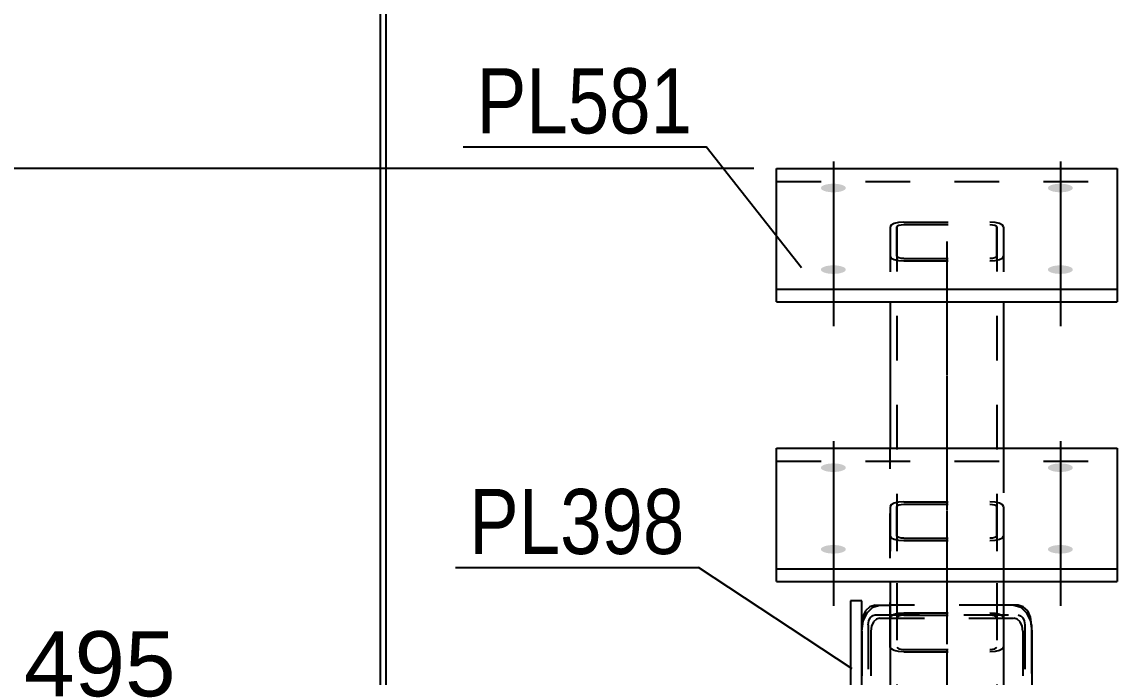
# Model space of a CAD drawing. Header units: millimetres. Extents: x -178 to 663, y -245 to 349.
# Drawn here: x -40.79 to 7.45, y 253.61 to 282.46 of the extents above; entities that cross this region are included whole.
import ezdxf

# ---------------------------------------------------------------- set-up
doc = ezdxf.new("R2010")
doc.units = ezdxf.units.MM
doc.linetypes.add('DXK_LINE_DOT2', pattern=[3.9198, 1.9599, -1.9599])
doc.linetypes.add('DXK_LINE_DOT3', pattern=[5.9187, 2.979, -0.9799, 0.9799, -0.9799])
doc.styles.add('Arial', font='ARIAL.TTF', dxfattribs={"height": 0.2})
doc.styles.add('Arial Narrow', font='ARIALN.TTF', dxfattribs={"height": 0.2})

# ---------------------------------------------------------------- blocks, each defined once
blk = doc.blocks.new('Part-339278997-15364 - 3389')
at = {"color": 7, "linetype": 'DXK_LINE_DOT2'}
for p, q in [((-2.371, 273.579), (-2.501, 273.513)), ((-2.176, 273.624), (-2.371, 273.579)), ((-1.947, 273.639), (-2.176, 273.624)), ((-1.947, 273.639), (1.853, 273.639)), ((2.083, 273.624), (1.853, 273.639)), ((2.278, 273.579), (2.083, 273.624)), ((2.408, 273.513), (2.278, 273.579)), ((-2.501, 273.513), (-2.547, 273.434)), ((-2.547, 273.434), (-2.547, 270.132)), ((-2.547, 273.411), (-2.547, 270.132)), ((-2.247, 273.434), (-2.224, 273.474)), ((-2.247, 272.137), (-2.247, 273.434)), ((-2.247, 273.434), (-2.247, 254.935)), ((-2.224, 273.474), (-2.159, 273.507)), ((-2.159, 273.507), (-2.061, 273.529)), ((-2.061, 273.529), (-1.947, 273.537)), ((-1.947, 273.537), (1.853, 273.537)), ((1.853, 273.537), (1.968, 273.529)), ((1.968, 273.529), (2.066, 273.507)), ((2.066, 273.507), (2.131, 273.474)), ((2.131, 273.474), (2.153, 273.434)), ((2.153, 272.137), (2.153, 273.434)), ((2.153, 273.434), (2.153, 254.935)), ((2.453, 273.434), (2.408, 273.513)), ((2.453, 273.434), (2.453, 270.132)), ((2.453, 273.411), (2.453, 270.132)), ((-2.547, 272.137), (-2.501, 272.059)), ((-2.224, 272.098), (-2.247, 272.137)), ((2.153, 272.137), (2.131, 272.098)), ((2.408, 272.059), (2.453, 272.137)), ((-2.501, 272.059), (-2.371, 271.992)), ((-2.371, 271.992), (-2.176, 271.948)), ((-2.159, 272.065), (-2.224, 272.098)), ((-2.176, 271.948), (-1.947, 271.932)), ((-2.061, 272.043), (-2.159, 272.065)), ((-1.947, 272.035), (-2.061, 272.043)), ((-1.947, 272.035), (1.853, 272.035)), ((-1.947, 271.932), (1.853, 271.932)), ((1.968, 272.043), (1.853, 272.035)), ((1.853, 271.932), (2.083, 271.948)), ((2.066, 272.065), (1.968, 272.043)), ((2.131, 272.098), (2.066, 272.065)), ((2.083, 271.948), (2.278, 271.992)), ((2.278, 271.992), (2.408, 272.059)), ((-2.547, 254.935), (-2.547, 263.686)), ((2.453, 263.686), (2.453, 254.935)), ((-2.547, 256.233), (-2.501, 256.311)), ((-2.501, 256.311), (-2.371, 256.377)), ((-2.371, 256.377), (-2.176, 256.422)), ((-2.224, 256.272), (-2.247, 256.233)), ((-2.159, 256.305), (-2.224, 256.272)), ((-2.176, 256.422), (-1.947, 256.437)), ((-2.061, 256.327), (-2.159, 256.305)), ((-1.947, 256.335), (-2.061, 256.327)), ((-1.947, 256.437), (1.853, 256.437)), ((-1.947, 256.335), (1.853, 256.335)), ((1.853, 256.437), (2.083, 256.422)), ((1.968, 256.327), (1.853, 256.335)), ((2.066, 256.305), (1.968, 256.327)), ((2.131, 256.272), (2.066, 256.305)), ((2.083, 256.422), (2.278, 256.377)), ((2.153, 256.233), (2.131, 256.272)), ((2.278, 256.377), (2.408, 256.311)), ((2.408, 256.311), (2.453, 256.233)), ((-2.501, 254.857), (-2.547, 254.935)), ((-2.371, 254.791), (-2.501, 254.857)), ((-2.176, 254.746), (-2.371, 254.791)), ((-2.247, 254.935), (-2.224, 254.896)), ((-2.224, 254.896), (-2.159, 254.863)), ((-1.947, 254.731), (-2.176, 254.746)), ((-2.159, 254.863), (-2.061, 254.841)), ((-2.061, 254.841), (-1.947, 254.833)), ((-1.947, 254.833), (1.853, 254.833)), ((1.853, 254.833), (1.968, 254.841)), ((2.083, 254.746), (1.853, 254.731)), ((1.968, 254.841), (2.066, 254.863)), ((2.066, 254.863), (2.131, 254.896)), ((2.278, 254.791), (2.083, 254.746)), ((2.131, 254.896), (2.153, 254.935)), ((2.408, 254.857), (2.278, 254.791)), ((2.453, 254.935), (2.408, 254.857)), ((-1.947, 254.731), (1.853, 254.731))]:
    blk.add_line(p, q, dxfattribs=at)
at = {"color": 7, "linetype": 'DXK_LINE_DOT3'}
blk.add_line((-0.047, 272.786), (-0.047, 255.584), dxfattribs=at)
at = {"color": 2, "linetype": 'Continuous'}
for p, q in [((-2.547, 270.132), (-2.547, 263.686)), ((2.453, 270.132), (2.453, 263.686))]:
    blk.add_line(p, q, dxfattribs=at)
blk = doc.blocks.new('Part-339278997-3468 - 3389')
at = {"color": 2, "linetype": 'Continuous'}
for p, q in [((-3.562, 256.442), (-3.303, 256.69)), ((-3.303, 256.69), (-2.997, 256.777)), ((-2.997, 256.777), (-2.547, 256.777)), ((2.903, 256.777), (2.453, 256.777)), ((2.903, 256.777), (3.21, 256.69)), ((3.21, 256.69), (3.469, 256.442)), ((-3.736, 256.072), (-3.562, 256.442)), ((3.469, 256.442), (3.643, 256.072)), ((-3.797, 255.635), (-3.736, 256.072)), ((3.643, 256.072), (3.703, 255.635)), ((3.703, 255.635), (3.703, 244.902)), ((-3.797, 251.871), (-3.797, 244.902))]:
    blk.add_line(p, q, dxfattribs=at)
at = {"color": 7, "linetype": 'DXK_LINE_DOT2'}
for p, q in [((2.453, 256.777), (-2.547, 256.777)), ((-2.997, 256.206), (-3.15, 256.162)), ((-2.997, 256.206), (2.903, 256.206)), ((3.056, 256.162), (2.903, 256.206)), ((-3.366, 255.853), (-3.397, 255.635)), ((-3.279, 256.039), (-3.366, 255.853)), ((-3.15, 256.162), (-3.279, 256.039)), ((3.186, 256.039), (3.056, 256.162)), ((3.273, 255.853), (3.186, 256.039)), ((3.303, 255.635), (3.273, 255.853)), ((-3.797, 255.635), (-3.797, 251.871)), ((-3.397, 255.635), (-3.397, 220.525)), ((3.303, 255.635), (3.303, 220.525)), ((-3.736, 246.771), (-3.797, 247.209)), ((-3.397, 247.209), (-3.366, 246.99)), ((3.273, 246.99), (3.303, 247.209)), ((3.703, 247.209), (3.643, 246.771)), ((-3.562, 246.401), (-3.736, 246.771)), ((-3.366, 246.99), (-3.279, 246.805)), ((-3.279, 246.805), (-3.15, 246.681)), ((-3.15, 246.681), (-2.997, 246.637)), ((-2.997, 246.637), (2.903, 246.637)), ((2.903, 246.637), (3.056, 246.681)), ((3.056, 246.681), (3.186, 246.805)), ((3.186, 246.805), (3.273, 246.99)), ((3.643, 246.771), (3.469, 246.401)), ((-3.303, 246.153), (-3.562, 246.401)), ((-2.997, 246.066), (-3.303, 246.153)), ((-2.997, 246.066), (2.903, 246.066)), ((3.21, 246.153), (2.903, 246.066)), ((3.469, 246.401), (3.21, 246.153)), ((-3.797, 244.902), (-3.797, 220.525)), ((3.703, 244.902), (3.703, 220.525)), ((-2.997, 227.655), (-3.303, 227.59)), ((-2.997, 227.655), (2.903, 227.655)), ((3.21, 227.59), (2.903, 227.655)), ((-3.736, 227.129), (-3.797, 226.803)), ((-3.397, 226.803), (-3.366, 226.966)), ((-3.15, 227.197), (-2.997, 227.229)), ((-2.997, 227.229), (2.903, 227.229)), ((2.903, 227.229), (3.056, 227.197)), ((3.273, 226.966), (3.303, 226.803)), ((3.703, 226.803), (3.643, 227.129)), ((-3.797, 220.525), (-3.736, 220.199)), ((-3.366, 220.362), (-3.397, 220.525)), ((3.303, 220.525), (3.273, 220.362)), ((3.643, 220.199), (3.703, 220.525)), ((-2.997, 220.099), (-3.15, 220.131)), ((-2.997, 220.099), (2.903, 220.099)), ((3.056, 220.131), (2.903, 220.099)), ((-3.303, 219.738), (-2.997, 219.673)), ((-2.997, 219.673), (2.903, 219.673)), ((2.903, 219.673), (3.21, 219.738))]:
    blk.add_line(p, q, dxfattribs=at)
at = {"color": 7, "linetype": 'DXK_LINE_DOT3'}
blk.add_line((-0.047, 254.842), (-0.047, 220.244), dxfattribs=at)
at = {"color": 7, "linetype": 'DXK_LINE_DOT2'}
for centre, radius, start, end in [((-2.962, 226.836), 0.827, 114.3199, 159.2416), ((2.869, 226.836), 0.827, 20.7584, 65.6801), ((-2.979, 226.82), 0.414, 114.3199, 159.2416), ((2.886, 226.82), 0.414, 20.7584, 65.6801), ((-2.962, 220.492), 0.827, 200.7584, 245.6801), ((-2.979, 220.508), 0.414, 200.7584, 245.6801), ((2.886, 220.508), 0.414, 294.3199, 339.2416), ((2.869, 220.492), 0.827, 294.3199, 339.2416)]:
    blk.add_arc(centre, radius, start, end, dxfattribs=at)
blk = doc.blocks.new('Bolt-339278997-15369 - 3389')
at = {"linetype": 'Continuous'}
for points in [[(4.954, 262.643), (4.84, 262.647), (4.731, 262.659), (4.631, 262.679), (4.546, 262.705), (4.478, 262.737), (4.431, 262.773), (4.407, 262.811), (4.407, 262.851), (4.431, 262.889), (4.478, 262.925), (4.546, 262.957), (4.631, 262.983), (4.731, 263.003), (4.84, 263.015), (4.954, 263.019), (5.069, 263.015), (5.178, 263.003), (5.278, 262.983), (5.363, 262.957), (5.431, 262.925), (5.477, 262.889), (5.501, 262.851), (5.501, 262.811), (5.477, 262.773), (5.431, 262.737), (5.363, 262.705), (5.278, 262.679), (5.178, 262.659), (5.069, 262.647)], [(4.954, 259.051), (4.84, 259.055), (4.731, 259.067), (4.631, 259.086), (4.546, 259.113), (4.478, 259.145), (4.431, 259.181), (4.407, 259.219), (4.407, 259.258), (4.431, 259.297), (4.478, 259.333), (4.546, 259.365), (4.631, 259.391), (4.731, 259.411), (4.84, 259.423), (4.954, 259.427), (5.069, 259.423), (5.178, 259.411), (5.278, 259.391), (5.363, 259.365), (5.431, 259.333), (5.477, 259.297), (5.501, 259.258), (5.501, 259.219), (5.477, 259.181), (5.431, 259.145), (5.363, 259.113), (5.278, 259.086), (5.178, 259.067), (5.069, 259.055)]]:
    blk.add_hatch(color=1, dxfattribs=at).paths.add_polyline_path(points)
at = {"color": 1, "linetype": 'Continuous'}
for p, q in [((4.954, 264.006), (4.954, 260.341)), ((4.954, 260.413), (4.954, 256.749))]:
    blk.add_line(p, q, dxfattribs=at)
blk = doc.blocks.new('Part-339278997-3585 - 3389')
at = {"color": 2, "linetype": 'Continuous'}
for p, q in [((-3.44, 256.712), (-3.635, 256.526)), ((-3.211, 256.777), (-3.44, 256.712)), ((-3.211, 256.777), (-2.547, 256.777)), ((3.089, 256.777), (2.453, 256.777)), ((3.319, 256.712), (3.089, 256.777)), ((3.514, 256.526), (3.319, 256.712)), ((-3.765, 256.248), (-3.797, 256.021)), ((-3.635, 256.526), (-3.765, 256.248)), ((3.644, 256.248), (3.514, 256.526)), ((3.689, 255.92), (3.644, 256.248)), ((3.689, 255.92), (3.689, 255.736))]:
    blk.add_line(p, q, dxfattribs=at)
at = {"color": 7, "linetype": 'DXK_LINE_DOT2'}
for p, q in [((2.453, 256.777), (-2.547, 256.777)), ((-3.488, 256.084), (-3.423, 256.223)), ((-3.423, 256.223), (-3.326, 256.316)), ((-3.326, 256.316), (-3.303, 256.323)), ((-3.303, 256.323), (-3.211, 256.349)), ((-3.211, 256.349), (3.089, 256.349)), ((3.089, 256.349), (3.204, 256.316)), ((3.204, 256.316), (3.21, 256.311)), ((3.21, 256.311), (3.301, 256.223)), ((3.301, 256.223), (3.366, 256.084)), ((-3.797, 256.021), (-3.811, 255.92)), ((-3.811, 255.92), (-3.811, 245.111)), ((-3.511, 255.92), (-3.488, 256.084)), ((-3.511, 255.92), (-3.511, 82.939)), ((3.366, 256.084), (3.389, 255.92)), ((3.389, 255.92), (3.389, 82.939)), ((3.689, 255.736), (3.689, 82.939))]:
    blk.add_line(p, q, dxfattribs=at)
blk = doc.blocks.new('Bolt-339278997-15368 - 3389')
at = {"linetype": 'Continuous'}
for points in [[(-5.046, 262.643), (-5.16, 262.647), (-5.269, 262.659), (-5.369, 262.679), (-5.454, 262.705), (-5.522, 262.737), (-5.569, 262.773), (-5.593, 262.811), (-5.593, 262.851), (-5.569, 262.889), (-5.522, 262.925), (-5.454, 262.957), (-5.369, 262.983), (-5.269, 263.003), (-5.16, 263.015), (-5.046, 263.019), (-4.931, 263.015), (-4.822, 263.003), (-4.722, 262.983), (-4.637, 262.957), (-4.569, 262.925), (-4.523, 262.889), (-4.499, 262.851), (-4.499, 262.811), (-4.523, 262.773), (-4.569, 262.737), (-4.637, 262.705), (-4.722, 262.679), (-4.822, 262.659), (-4.931, 262.647)], [(-5.046, 259.051), (-5.16, 259.055), (-5.269, 259.067), (-5.369, 259.086), (-5.454, 259.113), (-5.522, 259.145), (-5.569, 259.181), (-5.593, 259.219), (-5.593, 259.258), (-5.569, 259.297), (-5.522, 259.333), (-5.454, 259.365), (-5.369, 259.391), (-5.269, 259.411), (-5.16, 259.423), (-5.046, 259.427), (-4.931, 259.423), (-4.822, 259.411), (-4.722, 259.391), (-4.637, 259.365), (-4.569, 259.333), (-4.523, 259.297), (-4.499, 259.258), (-4.499, 259.219), (-4.523, 259.181), (-4.569, 259.145), (-4.637, 259.113), (-4.722, 259.086), (-4.822, 259.067), (-4.931, 259.055)]]:
    blk.add_hatch(color=1, dxfattribs=at).paths.add_polyline_path(points)
at = {"color": 1, "linetype": 'Continuous'}
for p, q in [((-5.046, 264.006), (-5.046, 260.341)), ((-5.046, 260.413), (-5.046, 256.749))]:
    blk.add_line(p, q, dxfattribs=at)
blk = doc.blocks.new('Part-339278997-15362 - 3389')
at = {"color": 7, "linetype": 'DXK_LINE_DOT3'}
blk.add_line((-0.047, 269.872), (-0.047, 233.872), dxfattribs=at)
at = {"color": 7, "linetype": 'DXK_LINE_DOT2'}
for p, q in [((-2.501, 261.2), (-2.547, 261.122)), ((-2.547, 261.122), (-2.547, 257.82)), ((-2.547, 261.122), (-2.547, 257.82)), ((-2.371, 261.266), (-2.501, 261.2)), ((-2.176, 261.311), (-2.371, 261.266)), ((-2.247, 261.122), (-2.224, 261.161)), ((-2.247, 259.824), (-2.247, 261.122)), ((-2.247, 261.122), (-2.247, 242.623)), ((-2.224, 261.161), (-2.159, 261.194)), ((-1.947, 261.326), (-2.176, 261.311)), ((-2.159, 261.194), (-2.061, 261.216)), ((-2.061, 261.216), (-1.947, 261.224)), ((-1.947, 261.326), (1.853, 261.326)), ((-1.947, 261.224), (1.853, 261.224)), ((2.083, 261.311), (1.853, 261.326)), ((1.853, 261.224), (1.968, 261.216)), ((1.968, 261.216), (2.066, 261.194)), ((2.066, 261.194), (2.131, 261.161)), ((2.278, 261.266), (2.083, 261.311)), ((2.131, 261.161), (2.153, 261.122)), ((2.153, 259.824), (2.153, 261.122)), ((2.153, 261.122), (2.153, 242.623)), ((2.408, 261.2), (2.278, 261.266)), ((2.453, 261.122), (2.408, 261.2)), ((2.453, 261.122), (2.453, 257.82)), ((2.453, 261.122), (2.453, 257.82)), ((-2.547, 259.824), (-2.501, 259.746)), ((-2.501, 259.746), (-2.371, 259.68)), ((-2.371, 259.68), (-2.176, 259.635)), ((-2.224, 259.785), (-2.247, 259.824)), ((-2.159, 259.752), (-2.224, 259.785)), ((-2.176, 259.635), (-1.947, 259.62)), ((-2.061, 259.73), (-2.159, 259.752)), ((-1.947, 259.722), (-2.061, 259.73)), ((-1.947, 259.722), (1.853, 259.722)), ((-1.947, 259.62), (1.853, 259.62)), ((1.968, 259.73), (1.853, 259.722)), ((1.853, 259.62), (2.083, 259.635)), ((2.066, 259.752), (1.968, 259.73)), ((2.131, 259.785), (2.066, 259.752)), ((2.083, 259.635), (2.278, 259.68)), ((2.153, 259.824), (2.131, 259.785)), ((2.278, 259.68), (2.408, 259.746)), ((2.408, 259.746), (2.453, 259.824)), ((-2.547, 242.623), (-2.547, 251.984)), ((2.453, 251.984), (2.453, 242.623)), ((-2.176, 244.109), (-1.947, 244.125)), ((-1.947, 244.125), (1.853, 244.125)), ((1.853, 244.125), (2.083, 244.109)), ((-2.547, 243.92), (-2.501, 243.998)), ((-2.501, 243.998), (-2.371, 244.065)), ((-2.371, 244.065), (-2.176, 244.109)), ((-2.224, 243.959), (-2.247, 243.92)), ((-2.159, 243.992), (-2.224, 243.959)), ((-2.061, 244.015), (-2.159, 243.992)), ((-1.947, 244.022), (-2.061, 244.015)), ((-1.947, 244.022), (1.853, 244.022)), ((1.968, 244.015), (1.853, 244.022)), ((2.066, 243.992), (1.968, 244.015)), ((2.131, 243.959), (2.066, 243.992)), ((2.083, 244.109), (2.278, 244.065)), ((2.153, 243.92), (2.131, 243.959)), ((2.278, 244.065), (2.408, 243.998)), ((2.408, 243.998), (2.453, 243.92)), ((-2.501, 242.544), (-2.547, 242.623)), ((-2.371, 242.478), (-2.501, 242.544)), ((-2.176, 242.434), (-2.371, 242.478)), ((-2.247, 242.623), (-2.224, 242.584)), ((-2.224, 242.584), (-2.159, 242.55)), ((-1.947, 242.418), (-2.176, 242.434)), ((-2.159, 242.55), (-2.061, 242.528)), ((-2.061, 242.528), (-1.947, 242.52)), ((-1.947, 242.52), (1.853, 242.52)), ((-1.947, 242.418), (1.853, 242.418)), ((1.853, 242.52), (1.968, 242.528)), ((2.083, 242.434), (1.853, 242.418)), ((1.968, 242.528), (2.066, 242.55)), ((2.066, 242.55), (2.131, 242.584)), ((2.278, 242.478), (2.083, 242.434)), ((2.131, 242.584), (2.153, 242.623)), ((2.408, 242.544), (2.278, 242.478)), ((2.453, 242.623), (2.408, 242.544))]:
    blk.add_line(p, q, dxfattribs=at)
at = {"color": 2, "linetype": 'Continuous'}
for p, q in [((-2.547, 257.82), (-2.547, 251.984)), ((2.453, 257.82), (2.453, 251.984))]:
    blk.add_line(p, q, dxfattribs=at)
blk = doc.blocks.new('Part-339278997-3647 - 3389')
at = {"color": 2, "linetype": 'Continuous'}
for p, q in [((-3.797, 256.966), (-4.297, 256.966)), ((-4.297, 256.966), (-4.297, 245.111)), ((-3.797, 251.871), (-3.797, 256.966)), ((-4.297, 253.099), (-3.797, 253.099)), ((-4.297, 245.111), (-3.797, 245.111))]:
    blk.add_line(p, q, dxfattribs=at)
at = {"color": 7, "linetype": 'DXK_LINE_DOT2'}
for p, q in [((-3.797, 251.871), (-3.797, 245.111)), ((-4.297, 248.978), (-3.797, 248.978))]:
    blk.add_line(p, q, dxfattribs=at)
blk = doc.blocks.new('Part-339278997-15363 - 3389')
at = {"color": 2, "linetype": 'Continuous'}
for p, q in [((-7.547, 257.82), (-7.547, 263.686)), ((-7.547, 263.686), (7.453, 263.686)), ((7.453, 263.686), (7.453, 257.82)), ((-7.547, 258.383), (7.453, 258.383)), ((-7.547, 257.82), (7.453, 257.82))]:
    blk.add_line(p, q, dxfattribs=at)
at = {"color": 7, "linetype": 'DXK_LINE_DOT2'}
blk.add_line((-7.547, 263.123), (7.453, 263.123), dxfattribs=at)
blk = doc.blocks.new('Part-339278997-15365 - 3389')
at = {"color": 2, "linetype": 'Continuous'}
for p, q in [((-7.547, 270.132), (-7.547, 275.999)), ((-7.547, 275.999), (7.453, 275.999)), ((7.453, 275.999), (7.453, 270.132)), ((-7.547, 270.696), (7.453, 270.696)), ((-7.547, 270.132), (7.453, 270.132))]:
    blk.add_line(p, q, dxfattribs=at)
at = {"color": 7, "linetype": 'DXK_LINE_DOT2'}
blk.add_line((-7.547, 275.435), (7.453, 275.435), dxfattribs=at)
blk = doc.blocks.new('Bolt-339278997-15370 - 3389')
at = {"linetype": 'Continuous'}
for points in [[(-5.046, 274.956), (-5.16, 274.96), (-5.269, 274.972), (-5.369, 274.991), (-5.454, 275.018), (-5.522, 275.05), (-5.569, 275.086), (-5.593, 275.124), (-5.593, 275.163), (-5.569, 275.202), (-5.522, 275.238), (-5.454, 275.27), (-5.369, 275.296), (-5.269, 275.316), (-5.16, 275.328), (-5.046, 275.332), (-4.931, 275.328), (-4.822, 275.316), (-4.722, 275.296), (-4.637, 275.27), (-4.569, 275.238), (-4.523, 275.202), (-4.499, 275.163), (-4.499, 275.124), (-4.523, 275.086), (-4.569, 275.05), (-4.637, 275.018), (-4.722, 274.991), (-4.822, 274.972), (-4.931, 274.96)], [(-5.046, 271.363), (-5.16, 271.367), (-5.269, 271.379), (-5.369, 271.399), (-5.454, 271.425), (-5.522, 271.457), (-5.569, 271.493), (-5.593, 271.532), (-5.593, 271.571), (-5.569, 271.61), (-5.522, 271.645), (-5.454, 271.677), (-5.369, 271.704), (-5.269, 271.723), (-5.16, 271.735), (-5.046, 271.74), (-4.931, 271.735), (-4.822, 271.723), (-4.722, 271.704), (-4.637, 271.677), (-4.569, 271.645), (-4.523, 271.61), (-4.499, 271.571), (-4.499, 271.532), (-4.523, 271.493), (-4.569, 271.457), (-4.637, 271.425), (-4.722, 271.399), (-4.822, 271.379), (-4.931, 271.367)]]:
    blk.add_hatch(color=1, dxfattribs=at).paths.add_polyline_path(points)
at = {"color": 1, "linetype": 'Continuous'}
for p, q in [((-5.046, 276.318), (-5.046, 272.654)), ((-5.046, 272.726), (-5.046, 269.061))]:
    blk.add_line(p, q, dxfattribs=at)
blk = doc.blocks.new('Bolt-339278997-15371 - 3389')
at = {"linetype": 'Continuous'}
for points in [[(4.954, 274.956), (4.84, 274.96), (4.731, 274.972), (4.631, 274.991), (4.546, 275.018), (4.478, 275.05), (4.431, 275.086), (4.407, 275.124), (4.407, 275.163), (4.431, 275.202), (4.478, 275.238), (4.546, 275.27), (4.631, 275.296), (4.731, 275.316), (4.84, 275.328), (4.954, 275.332), (5.069, 275.328), (5.178, 275.316), (5.278, 275.296), (5.363, 275.27), (5.431, 275.238), (5.477, 275.202), (5.501, 275.163), (5.501, 275.124), (5.477, 275.086), (5.431, 275.05), (5.363, 275.018), (5.278, 274.991), (5.178, 274.972), (5.069, 274.96)], [(4.954, 271.363), (4.84, 271.367), (4.731, 271.379), (4.631, 271.399), (4.546, 271.425), (4.478, 271.457), (4.431, 271.493), (4.407, 271.532), (4.407, 271.571), (4.431, 271.61), (4.478, 271.645), (4.546, 271.677), (4.631, 271.704), (4.731, 271.723), (4.84, 271.735), (4.954, 271.74), (5.069, 271.735), (5.178, 271.723), (5.278, 271.704), (5.363, 271.677), (5.431, 271.645), (5.477, 271.61), (5.501, 271.571), (5.501, 271.532), (5.477, 271.493), (5.431, 271.457), (5.363, 271.425), (5.278, 271.399), (5.178, 271.379), (5.069, 271.367)]]:
    blk.add_hatch(color=1, dxfattribs=at).paths.add_polyline_path(points)
at = {"color": 1, "linetype": 'Continuous'}
for p, q in [((4.954, 276.318), (4.954, 272.654)), ((4.954, 272.726), (4.954, 269.061))]:
    blk.add_line(p, q, dxfattribs=at)
blk = doc.blocks.new('StraightDimension-339278997-20299 - 3389')
at = {"color": 7, "linetype": 'Continuous'}
for p, q in [((-25, 229.916), (-25, 288.016)), ((-24.75, 230.216), (-24.75, 288.016)), ((-26.5, 284.566), (-23.5, 285.766)), ((-23.25, 285.766), (-26.25, 284.566)), ((-25, 285.166), (-29.474, 285.166)), ((-25, 285.166), (-29.474, 285.166)), ((-25, 285.166), (-24.75, 285.166))]:
    blk.add_line(p, q, dxfattribs=at)
at = {"color": 0}
blk.add_wipeout([(-25.525, 285.916), (-25.525, 290.116), (-28.949, 290.116), (-28.949, 285.916)], dxfattribs=at)
at = {"color": 3, "style": 'Arial'}
blk.add_text('5', height=2.865, dxfattribs=at).set_placement((-28.349, 286.516))
blk = doc.blocks.new('StraightDimension-339278997-20277 - 3389')
at = {"color": 7, "linetype": 'Continuous'}
blk.add_line((-25, 222.687), (-25, 300.092), dxfattribs=at)
blk = doc.blocks.new('StraightDimension-339278997-20163 - 3389')
at = {"color": 7, "linetype": 'Continuous'}
blk.add_line((-8.547, 275.999), (-150.705, 275.999), dxfattribs=at)
blk = doc.blocks.new('StraightDimension-339278997-20278 - 3389')
at = {"color": 7, "linetype": 'Continuous'}
blk.add_line((-25, 222.687), (-25, 300.092), dxfattribs=at)
blk = doc.blocks.new('StraightDimension-339278997-20298 - 3389')
at = {"color": 7, "linetype": 'Continuous'}
blk.add_line((-24.75, 230.216), (-24.75, 288.016), dxfattribs=at)
blk = doc.blocks.new('StraightDimension-339278997-22188 - 3389')
at = {"color": 7, "linetype": 'Continuous'}
for p, q in [((-49.726, 219.737), (-49.726, 254.266)), ((-25, 229.916), (-25, 254.266)), ((-48.226, 252.016), (-51.226, 250.816)), ((-26.5, 250.816), (-23.5, 252.016)), ((-49.726, 251.416), (-25, 251.416))]:
    blk.add_line(p, q, dxfattribs=at)
at = {"color": 0}
blk.add_wipeout([(-33.428, 252.166), (-33.428, 256.366), (-41.299, 256.366), (-41.299, 252.166)], dxfattribs=at)
at = {"color": 3, "style": 'Arial'}
blk.add_text('495', height=2.8652, dxfattribs=at).set_placement((-40.699, 252.766))
blk = doc.blocks.new('Mark-339278997-3643 - 3389')
at = {"color": 30, "linetype": 'Continuous'}
for p in [(-21.693, 258.432), (-4.216, 253.973)]:
    blk.add_line(p, (-10.989, 258.432), dxfattribs=at)
at = {"color": 0}
blk.add_wipeout([(-11.589, 259.032), (-11.589, 262.032), (-21.093, 262.032), (-21.093, 259.032)], dxfattribs=at)
blk.add_wipeout([(-11.589, 259.032), (-11.589, 262.032), (-21.093, 262.032), (-21.093, 259.032)], dxfattribs=at)
at = {"color": 3, "style": 'Arial Narrow'}
blk.add_text('PL398', height=2.8633, dxfattribs=at).set_placement((-21.093, 259.032))
blk = doc.blocks.new('Mark-339278997-16759 - 3389')
at = {"color": 30, "linetype": 'Continuous'}
for p in [(-21.358, 276.949), (-6.452, 271.625)]:
    blk.add_line(p, (-10.654, 276.949), dxfattribs=at)
at = {"color": 0}
blk.add_wipeout([(-11.254, 277.549), (-11.254, 280.549), (-20.758, 280.549), (-20.758, 277.549)], dxfattribs=at)
blk.add_wipeout([(-11.254, 277.549), (-11.254, 280.549), (-20.758, 280.549), (-20.758, 277.549)], dxfattribs=at)
at = {"color": 3, "style": 'Arial Narrow'}
blk.add_text('PL581', height=2.8633, dxfattribs=at).set_placement((-20.758, 277.549))

msp = doc.modelspace()

# ---------------------------------------------------------------- block references
for name in ['StraightDimension-339278997-20299 - 3389', 'Part-339278997-15365 - 3389', 'Bolt-339278997-15370 - 3389', 'Bolt-339278997-15371 - 3389', 'Part-339278997-15364 - 3389', 'Part-339278997-15362 - 3389', 'Bolt-339278997-15368 - 3389', 'Bolt-339278997-15369 - 3389', 'Part-339278997-15363 - 3389', 'Part-339278997-3647 - 3389', 'Part-339278997-3585 - 3389', 'Part-339278997-3468 - 3389']:
    msp.add_blockref(name, (0, 0))

# ---------------------------------------------------------------- next in the draw order: block references
msp.add_blockref('StraightDimension-339278997-20277 - 3389', (0, 0))

# ---------------------------------------------------------------- next in the draw order: block references
msp.add_blockref('StraightDimension-339278997-20163 - 3389', (0, 0))

# ---------------------------------------------------------------- next in the draw order: block references
msp.add_blockref('StraightDimension-339278997-20278 - 3389', (0, 0))

# ---------------------------------------------------------------- next in the draw order: block references
msp.add_blockref('StraightDimension-339278997-20298 - 3389', (0, 0))

# ---------------------------------------------------------------- next in the draw order: block references
for name in ['Mark-339278997-16759 - 3389', 'Mark-339278997-3643 - 3389', 'StraightDimension-339278997-22188 - 3389']:
    msp.add_blockref(name, (0, 0))

doc.saveas('drawing.dxf')
